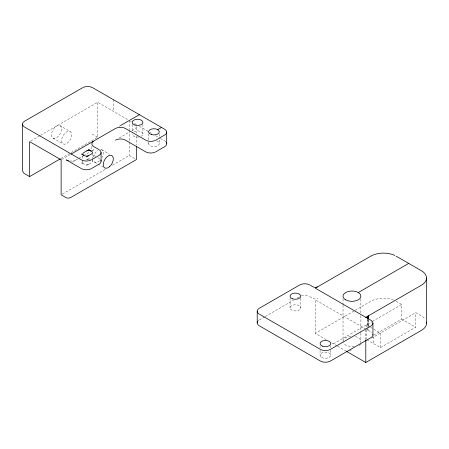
<?xml version="1.0" encoding="UTF-8"?>
<svg xmlns="http://www.w3.org/2000/svg" width="449" height="449" viewBox="0 0 449 449"><rect width="100%" height="100%" fill="white"/><g stroke="black" fill="none" stroke-linecap="round" stroke-linejoin="round"><path stroke-width="0.34" stroke-dasharray="2.25 1.68" d="M86.371 159.838L88.896 158.379L90.378 159.283M86.371 165.664L88.633 164.345M72.362 162.089L78.075 158.794M119.305 137.916L129.492 132.028M30.796 140.93L39.838 135.705M40.444 135.357L97.725 102.288L128.06 119.799M60.946 158.491L70.594 152.918M71.195 152.57L97.725 137.254L97.725 102.288M61.738 159.49L70.179 154.613M119.019 126.416L120.225 125.72M78.682 158.452L82.885 156.022M83.486 155.674L91.753 150.92M131.905 130.637L134.318 129.239A7.139 4.12 0 0 0 136.412 126.326L136.412 133.258M88.896 164.211L91.416 162.751A3.57 2.06 0 0 0 92.191 160.506M62.338 194.108L105.756 169.043M112.39 165.215L129.273 155.466L134.79 158.654M259.303 319.946L264.73 316.814M265.331 316.466L293.657 300.112M297.272 298.024L299.685 296.632M326.232 339.646L315.327 333.349L354.553 310.702M355.159 310.354L370.846 301.296A17.848 10.305 0 0 1 393.38 300.016M333.5 343.844L371.721 321.776M372.322 321.428L401.636 304.501L401.636 319.071L373.517 335.308M349.423 350.966L351.814 349.586M358.976 345.449L361.366 344.074M371.514 338.215L415.768 312.661L421.325 315.866A17.848 10.305 0 0 1 425.192 319.211M366.923 339.792L380.471 347.616L415.768 327.231L415.768 312.661M92.326 150.589L93.471 149.938M81.325 162.751L83.609 164.059M366.844 329.555L368.09 330.284L368.09 327.546M136.507 124.693L134.79 123.711A7.139 4.12 0 0 1 135.205 124.036M130.395 121.146L131.518 121.791M139.364 126.326L148.978 131.877M149.579 132.225L153.188 134.307M155.59 135.693L159.793 138.124M160.4 138.466L164.603 140.896M396.085 301.296L401.636 304.501M92.163 134.043L97.725 137.254M401.636 319.071L415.768 327.231M60.127 125.703A7.139 4.12 -60 0 1 57.865 136.76A7.139 4.12 -60 0 1 51.68 133.19A7.139 4.12 -60 0 1 60.127 125.703L70.218 131.529A7.139 4.12 -60 0 1 67.956 142.586A7.139 4.12 -60 0 1 61.777 139.016A7.139 4.12 -60 0 1 70.218 131.529M101.766 149.742L109.483 154.198M95.626 156.437L93.942 155.466A7.139 4.12 0 0 1 92.69 154.495M97.865 157.734L98.988 158.379M52.988 138.067L63.079 143.893M94.627 162.106L97.596 163.818M98.191 164.166L102.939 166.905M369.869 326.923L366.333 324.885L366.333 326.967M370.459 327.265L380.471 333.046L380.471 347.616M309.776 296.632L312.807 298.383A3.57 2.06 0 0 0 317.853 298.383M365.8 328.982L315.327 299.842L315.327 333.349M368.326 330.436L370.852 331.895A7.139 4.12 0 0 1 372.098 332.866M331.682 342.795L337.031 345.882M337.62 346.224L346.454 351.32M88.896 158.379L89.244 159.243M373.4 336.598L373.4 343.536M368.326 319.98L368.326 326.838M368.09 320.002L368.09 326.99M367.883 318.47L367.883 326.698M367.883 327.383L367.883 330.127A3.57 2.06 0 0 1 367.282 328.982M367.282 319.379L367.282 326.923M366.333 329.74L366.333 339.455M365.8 329.678L365.8 339.45M360.873 298.961L360.873 312.858M360.873 315.636L360.873 332.316M360.873 333.012L360.873 341.347M343.03 298.961L343.03 304.517M343.03 305.213L343.03 340.651M330.778 345.607L330.778 347.666M330.778 350.405L330.778 355.204M320.07 346.291L320.07 347.666M320.07 350.405L320.07 355.204M300.746 298.254L300.746 307.851A5.354 3.092 0 0 1 292.714 310.528A5.354 3.092 0 0 1 292.714 305.174A5.354 3.092 0 0 1 300.746 307.851M290.037 298.254L290.037 307.851M159.294 133.886L159.294 136.625M159.294 140.054L159.294 143.484M148.591 133.886L148.591 141.424M148.591 142.114L148.591 143.484M142.894 124.412L142.894 134.015M136.412 136.03L136.412 145.038M132.186 124.412L132.186 132.64M129.273 120.5L129.273 129.593M129.273 130.289L129.273 141.48M129.273 142.181L129.273 155.466M113.502 99.734L113.502 111.391M92.46 153.227L92.46 158.604M92.46 159.277L92.46 161.292M91.849 146.497L91.849 149.865M82.801 156.028L82.801 159.389M82.801 160.063L82.801 162.751M100.722 149.422A7.139 4.12 -60 0 1 102.063 157.442M99.504 160.798A7.139 4.12 -60 0 1 93.319 160.248M93.319 157.229A7.139 4.12 -60 0 1 97.759 150.37M133.751 131.826A5.354 3.092 0 0 1 141.323 131.826A5.354 3.092 0 0 1 141.323 136.199M138.926 136.996A5.354 3.092 0 0 1 132.186 134.015M156.617 140.806A5.354 3.092 0 0 1 158.576 145.027A5.354 3.092 0 0 1 151.262 146.161A5.354 3.092 0 0 1 149.304 141.94M92.69 150.611A7.139 4.12 0 0 1 93.942 149.64M86.91 159.58A3.57 2.06 0 0 1 90.26 159.389M88.352 164.463A3.57 2.06 0 0 1 83.845 164.211M83.402 163.896A3.57 2.06 0 0 1 83.402 161.606M99.459 158.682A7.139 4.12 0 0 1 100.234 159.35M75.758 160.108A7.139 4.12 0 0 1 69.836 160.967M165.075 141.194A7.139 4.12 0 0 1 165.849 141.867M258.057 320.917A7.139 4.12 0 0 1 258.832 320.244M301.363 295.913A7.139 4.12 0 0 1 309.26 296.362M354.261 346.325A8.924 5.152 0 0 1 343.333 342.682M343.03 341.347A8.924 5.152 0 0 1 350.787 336.239M355.367 336.587A8.924 5.152 0 0 1 360.569 342.682M321.641 357.393A5.354 3.092 0 0 0 330.593 356.006A5.354 3.092 0 0 0 324.038 352.218A5.354 3.092 0 0 0 321.641 357.393"/><path stroke-width="0.67" d="M317.595 286.86L315.327 288.185L365.8 317.325L421.325 285.272A17.848 10.305 0 0 0 421.325 270.702L396.085 256.126M86.629 150.959L88.896 149.64L91.158 150.959M86.371 156.926L88.633 155.601M82.582 87.718L24.543 121.224A7.139 4.12 0 0 0 24.072 126.753M24.072 173.353L29.589 176.592L60.34 158.839M71.228 154.007L93.471 141.194A7.139 4.12 0 0 0 93.942 146.722L98.988 149.64M93.942 140.896L115.393 128.509A7.139 4.12 0 0 1 125.484 128.509L145.678 140.167M120.439 125.597L139.364 114.669M86.371 151.094L83.845 152.553A3.57 2.06 0 0 0 83.402 155.152L83.609 155.315M88.896 155.466L91.416 154.007A3.57 2.06 0 0 0 91.416 151.094M91.416 159.838L98.988 155.466A7.139 4.12 0 0 0 99.459 149.938M157.728 129.643L161.511 127.454M91.416 168.577L98.988 164.211A7.139 4.12 0 0 0 100.772 160.097M155.769 140.167L164.603 135.07A7.139 4.12 0 0 0 165.075 129.542M155.769 151.824L164.603 146.722A7.139 4.12 0 0 0 166.388 142.614M259.303 308.289L299.685 284.98A7.139 4.12 0 0 1 309.26 284.705M317.853 286.726L370.846 256.126A17.848 10.305 0 0 1 394.789 255.447M358.263 292.54L408.702 263.411M370.852 326.064L330.47 349.378A7.139 4.12 0 0 1 320.378 349.378L259.303 314.12M370.852 337.721L330.47 361.035A7.139 4.12 0 0 1 320.378 361.035L259.303 325.772M346.454 351.32L365.8 362.495L421.325 330.436A17.848 10.305 0 0 0 426.466 322.141M67.26 198.121L69.157 198.06L71.228 197.223L136.412 159.586L136.412 146.425M367.299 317.527L365.8 317.325L368.09 318.633M66.699 197.964L61.131 194.804L61.131 159.838L29.589 141.626L29.589 176.592M81.325 154.007L83.402 155.152M164.603 129.239L92.679 87.718A7.139 4.12 0 0 0 83.104 87.443M145.678 151.824L125.484 140.167A7.139 4.12 0 0 0 115.393 140.167M309.776 284.98L312.807 286.726A3.57 2.06 0 0 0 317.314 286.984M368.326 318.779L370.852 320.238A7.139 4.12 0 0 1 371.317 325.766M24.543 127.056L81.325 159.838A7.139 4.12 0 0 0 90.9 160.108M81.325 168.577L66.699 160.108M23.651 172.944L22.759 171.277L22.45 169.06L22.45 124.143M426.55 277.987L426.55 323.151M372.939 323.151L372.939 334.808M368.326 315.866L368.326 319.295M368.09 316.017L368.09 318.756M365.8 340.151L365.8 362.495M257.215 311.202L257.215 322.859M166.691 132.152L166.691 143.809M101.081 152.553L101.081 161.292M88.896 149.64L88.896 150.494M88.352 155.724A3.57 2.06 0 0 1 83.845 155.466M86.91 150.842A3.57 2.06 0 0 1 90.878 150.842M90.9 168.852A7.139 4.12 0 0 1 81.841 168.852M155.253 140.442A7.139 4.12 0 0 1 146.194 140.442M155.253 152.093A7.139 4.12 0 0 1 146.194 152.093M68.495 160.731A7.139 4.12 0 0 1 66.183 159.838M372.906 334.404A7.139 4.12 0 0 1 371.317 337.424M258.832 313.817A7.139 4.12 0 0 1 258.832 308.592M258.832 325.474A7.139 4.12 0 0 1 257.524 321.664M367.883 318.47A3.57 2.06 0 0 1 367.883 316.18M109.595 166.63A7.139 4.12 -60 0 0 111.857 155.573A7.139 4.12 -60 0 0 103.416 163.06A7.139 4.12 -60 0 0 109.595 166.63M134.863 125.035A5.354 3.092 0 0 0 142.894 122.358A5.354 3.092 0 0 0 134.863 119.681A5.354 3.092 0 0 0 134.863 125.035M151.262 134.504A5.354 3.092 0 0 0 159.294 131.826A5.354 3.092 0 0 0 151.262 129.149A5.354 3.092 0 0 0 151.262 134.504M322.747 346.224A5.354 3.092 0 0 0 330.778 343.552A5.354 3.092 0 0 0 322.747 340.875A5.354 3.092 0 0 0 322.747 346.224M292.714 298.871A5.354 3.092 0 0 0 300.746 296.2A5.354 3.092 0 0 0 292.714 293.523A5.354 3.092 0 0 0 292.714 298.871M345.64 299.825A8.924 5.152 0 0 0 360.569 297.513A8.924 5.152 0 0 0 349.642 291.205A8.924 5.152 0 0 0 345.64 299.825"/></g></svg>
